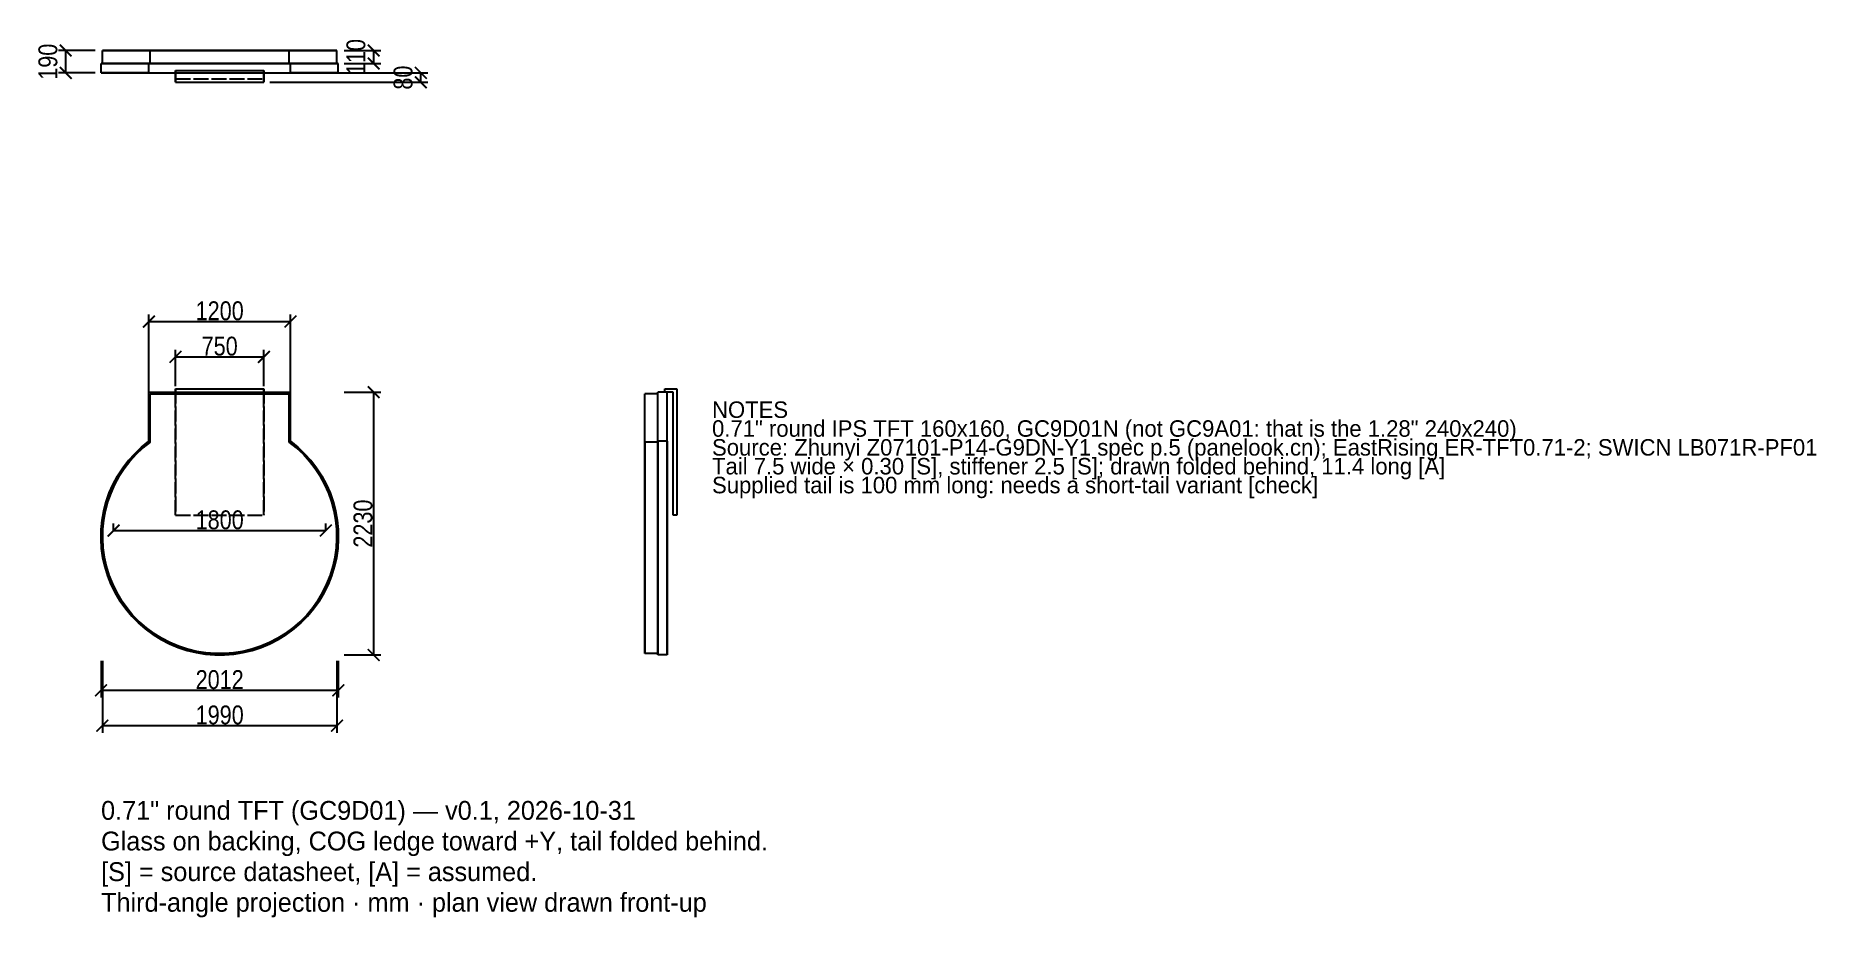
# Model space of a CAD drawing. Header units: millimetres. Extents: x -16 to 135, y -32 to 43.
import ezdxf

# ---------------------------------------------------------------- set-up
doc = ezdxf.new("R2010")
doc.units = ezdxf.units.MM
doc.linetypes.add('DASHED', pattern=[1.524, 1.27, -0.254])
for name, color, linetype in [('DIMS', 3, 'CONTINUOUS'), ('HIDDEN', 8, 'DASHED'), ('TEXT', 7, 'CONTINUOUS'), ('VISIBLE', 7, 'CONTINUOUS')]:
    doc.layers.add(name, color=color, linetype=linetype)
doc.styles.add('OpenSansCondensed-Light', font='OpenSansCondensed-Light.ttf')
doc.dimstyles.new('EZDXF', dxfattribs={"dimtxt": 0.25, "dimasz": 0.175, "dimexe": 0.375, "dimexo": 0.125, "dimgap": 0.1, "dimtad": 1, "dimlfac": 100, "dimzin": 12, "dimdsep": 46, "dimtxsty": 'OpenSansCondensed-Light', "dimblk": 'ARCHTICK', "dimcen": 2.5, "dimazin": 3, "dimtfac": 0.5, "dimtmove": 2, "dimatfit": 3})

# ---------------------------------------------------------------- blocks, each defined once
blk = doc.blocks.new('_ARCHTICK')
at = {"color": 0, "linetype": 'BYBLOCK', "const_width": 0.15}
blk.add_lwpolyline([(-0.5, -0.5), (0.5, 0.5)], dxfattribs=at)

msp = doc.modelspace()

# ---------------------------------------------------------------- linework, layer by layer
at = {"layer": 'HIDDEN'}
for points in [[(9.95, 41.24), (9.63413, 41.24), (9.31825, 41.24), (9.00238, 41.24), (8.68651, 41.24), (8.37063, 41.24), (8.05476, 41.24), (7.73889, 41.24), (7.42302, 41.24), (7.10714, 41.24), (6.79127, 41.24), (6.4754, 41.24), (6.15952, 41.24), (5.84365, 41.24), (5.52778, 41.24), (5.2119, 41.24), (4.89603, 41.24), (4.58016, 41.24), (4.26429, 41.24), (3.94841, 41.24), (3.63254, 41.24), (3.31667, 41.24), (3.00079, 41.24), (2.68492, 41.24), (2.36905, 41.24), (2.05317, 41.24), (1.7373, 41.24), (1.42143, 41.24), (1.10556, 41.24), (0.78968, 41.24), (0.47381, 41.24), (0.15794, 41.24), (-0.15794, 41.24), (-0.47381, 41.24), (-0.78968, 41.24), (-1.10556, 41.24), (-1.42143, 41.24), (-1.7373, 41.24), (-2.05317, 41.24), (-2.36905, 41.24), (-2.68492, 41.24), (-3.00079, 41.24), (-3.31667, 41.24), (-3.63254, 41.24), (-3.94841, 41.24), (-4.26429, 41.24), (-4.58016, 41.24), (-4.89603, 41.24), (-5.2119, 41.24), (-5.52778, 41.24), (-5.84365, 41.24), (-6.15952, 41.24), (-6.4754, 41.24), (-6.79127, 41.24), (-7.10714, 41.24), (-7.42302, 41.24), (-7.73889, 41.24), (-8.05476, 41.24), (-8.37063, 41.24), (-8.68651, 41.24), (-9.00238, 41.24), (-9.31825, 41.24), (-9.63413, 41.24), (-9.95, 41.24)], [(-5.9, 40.14), (-5.9, 41.24)], [(5.9, 40.14), (5.9, 41.24)], [(10.06, 40.14), (9.74063, 40.14), (9.42127, 40.14), (9.1019, 40.14), (8.78254, 40.14), (8.46317, 40.14), (8.14381, 40.14), (7.82444, 40.14), (7.50508, 40.14), (7.18571, 40.14), (6.86635, 40.14), (6.54698, 40.14), (6.22762, 40.14), (5.90825, 40.14), (5.58889, 40.14), (5.26952, 40.14), (4.95016, 40.14), (4.63079, 40.14), (4.31143, 40.14), (3.99206, 40.14), (3.6727, 40.14), (3.35333, 40.14), (3.03397, 40.14), (2.7146, 40.14), (2.39524, 40.14), (2.07587, 40.14), (1.75651, 40.14), (1.43714, 40.14), (1.11778, 40.14), (0.79841, 40.14), (0.47905, 40.14), (0.15968, 40.14), (-0.15968, 40.14), (-0.47905, 40.14), (-0.79841, 40.14), (-1.11778, 40.14), (-1.43714, 40.14), (-1.75651, 40.14), (-2.07587, 40.14), (-2.39524, 40.14), (-2.7146, 40.14), (-3.03397, 40.14), (-3.35333, 40.14), (-3.6727, 40.14), (-3.99206, 40.14), (-4.31143, 40.14), (-4.63079, 40.14), (-4.95016, 40.14), (-5.26952, 40.14), (-5.58889, 40.14), (-5.90825, 40.14), (-6.22762, 40.14), (-6.54698, 40.14), (-6.86635, 40.14), (-7.18571, 40.14), (-7.50508, 40.14), (-7.82444, 40.14), (-8.14381, 40.14), (-8.46317, 40.14), (-8.78254, 40.14), (-9.1019, 40.14), (-9.42127, 40.14), (-9.74063, 40.14), (-10.06, 40.14)], [(-10.06, 39.34), (-9.74063, 39.34), (-9.42127, 39.34), (-9.1019, 39.34), (-8.78254, 39.34), (-8.46317, 39.34), (-8.14381, 39.34), (-7.82444, 39.34), (-7.50508, 39.34), (-7.18571, 39.34), (-6.86635, 39.34), (-6.54698, 39.34), (-6.22762, 39.34), (-5.90825, 39.34), (-5.58889, 39.34), (-5.26952, 39.34), (-4.95016, 39.34), (-4.63079, 39.34), (-4.31143, 39.34), (-3.99206, 39.34), (-3.6727, 39.34), (-3.35333, 39.34), (-3.03397, 39.34), (-2.7146, 39.34), (-2.39524, 39.34), (-2.07587, 39.34), (-1.75651, 39.34), (-1.43714, 39.34), (-1.11778, 39.34), (-0.79841, 39.34), (-0.47905, 39.34), (-0.15968, 39.34), (0.15968, 39.34), (0.47905, 39.34), (0.79841, 39.34), (1.11778, 39.34), (1.43714, 39.34), (1.75651, 39.34), (2.07587, 39.34), (2.39524, 39.34), (2.7146, 39.34), (3.03397, 39.34), (3.35333, 39.34), (3.6727, 39.34), (3.99206, 39.34), (4.31143, 39.34), (4.63079, 39.34), (4.95016, 39.34), (5.26952, 39.34), (5.58889, 39.34), (5.90825, 39.34), (6.22762, 39.34), (6.54698, 39.34), (6.86635, 39.34), (7.18571, 39.34), (7.50508, 39.34), (7.82444, 39.34), (8.14381, 39.34), (8.46317, 39.34), (8.78254, 39.34), (9.1019, 39.34), (9.42127, 39.34), (9.74063, 39.34), (10.06, 39.34)], [(-5.9, 40.14), (-5.96429, 40.14), (-6.02857, 40.14), (-6.09286, 40.14), (-6.15714, 40.14), (-6.22143, 40.14), (-6.28571, 40.14), (-6.35, 40.14), (-6.41429, 40.14), (-6.47857, 40.14), (-6.54286, 40.14), (-6.60714, 40.14), (-6.67143, 40.14), (-6.73571, 40.14), (-6.8, 40.14), (-6.86429, 40.14), (-6.92857, 40.14), (-6.99286, 40.14), (-7.05714, 40.14), (-7.12143, 40.14), (-7.18571, 40.14), (-7.25, 40.14), (-7.31429, 40.14), (-7.37857, 40.14), (-7.44286, 40.14), (-7.50714, 40.14), (-7.57143, 40.14), (-7.63571, 40.14), (-7.7, 40.14), (-7.76429, 40.14), (-7.82857, 40.14), (-7.89286, 40.14), (-7.95714, 40.14), (-8.02143, 40.14), (-8.08571, 40.14), (-8.15, 40.14), (-8.21429, 40.14), (-8.27857, 40.14), (-8.34286, 40.14), (-8.40714, 40.14), (-8.47143, 40.14), (-8.53571, 40.14), (-8.6, 40.14), (-8.66429, 40.14), (-8.72857, 40.14), (-8.79286, 40.14), (-8.85714, 40.14), (-8.92143, 40.14), (-8.98571, 40.14), (-9.05, 40.14), (-9.11429, 40.14), (-9.17857, 40.14), (-9.24286, 40.14), (-9.30714, 40.14), (-9.37143, 40.14), (-9.43571, 40.14), (-9.5, 40.14), (-9.56429, 40.14), (-9.62857, 40.14), (-9.69286, 40.14), (-9.75714, 40.14), (-9.82143, 40.14), (-9.88571, 40.14), (-9.95, 40.14)], [(-9.95, 40.14), (-9.63413, 40.14), (-9.31825, 40.14), (-9.00238, 40.14), (-8.68651, 40.14), (-8.37063, 40.14), (-8.05476, 40.14), (-7.73889, 40.14), (-7.42302, 40.14), (-7.10714, 40.14), (-6.79127, 40.14), (-6.4754, 40.14), (-6.15952, 40.14), (-5.84365, 40.14), (-5.52778, 40.14), (-5.2119, 40.14), (-4.89603, 40.14), (-4.58016, 40.14), (-4.26429, 40.14), (-3.94841, 40.14), (-3.63254, 40.14), (-3.31667, 40.14), (-3.00079, 40.14), (-2.68492, 40.14), (-2.36905, 40.14), (-2.05317, 40.14), (-1.7373, 40.14), (-1.42143, 40.14), (-1.10556, 40.14), (-0.78968, 40.14), (-0.47381, 40.14), (-0.15794, 40.14), (0.15794, 40.14), (0.47381, 40.14), (0.78968, 40.14), (1.10556, 40.14), (1.42143, 40.14), (1.7373, 40.14), (2.05317, 40.14), (2.36905, 40.14), (2.68492, 40.14), (3.00079, 40.14), (3.31667, 40.14), (3.63254, 40.14), (3.94841, 40.14), (4.26429, 40.14), (4.58016, 40.14), (4.89603, 40.14), (5.2119, 40.14), (5.52778, 40.14), (5.84365, 40.14), (6.15952, 40.14), (6.4754, 40.14), (6.79127, 40.14), (7.10714, 40.14), (7.42302, 40.14), (7.73889, 40.14), (8.05476, 40.14), (8.37063, 40.14), (8.68651, 40.14), (9.00238, 40.14), (9.31825, 40.14), (9.63413, 40.14), (9.95, 40.14)], [(-6, 39.34), (-6, 40.14)], [(-5.9, 40.14), (5.9, 40.14)], [(-3.75, 38.84), (-3.75, 39.54)], [(-3.75, 39.54), (3.75, 39.54)], [(-3.75, 39.34), (3.75, 39.34)], [(3.75, 38.84), (3.75, 39.54)], [(9.95, 40.14), (9.88571, 40.14), (9.82143, 40.14), (9.75714, 40.14), (9.69286, 40.14), (9.62857, 40.14), (9.56429, 40.14), (9.5, 40.14), (9.43571, 40.14), (9.37143, 40.14), (9.30714, 40.14), (9.24286, 40.14), (9.17857, 40.14), (9.11429, 40.14), (9.05, 40.14), (8.98571, 40.14), (8.92143, 40.14), (8.85714, 40.14), (8.79286, 40.14), (8.72857, 40.14), (8.66429, 40.14), (8.6, 40.14), (8.53571, 40.14), (8.47143, 40.14), (8.40714, 40.14), (8.34286, 40.14), (8.27857, 40.14), (8.21429, 40.14), (8.15, 40.14), (8.08571, 40.14), (8.02143, 40.14), (7.95714, 40.14), (7.89286, 40.14), (7.82857, 40.14), (7.76429, 40.14), (7.7, 40.14), (7.63571, 40.14), (7.57143, 40.14), (7.50714, 40.14), (7.44286, 40.14), (7.37857, 40.14), (7.31429, 40.14), (7.25, 40.14), (7.18571, 40.14), (7.12143, 40.14), (7.05714, 40.14), (6.99286, 40.14), (6.92857, 40.14), (6.86429, 40.14), (6.8, 40.14), (6.73571, 40.14), (6.67143, 40.14), (6.60714, 40.14), (6.54286, 40.14), (6.47857, 40.14), (6.41429, 40.14), (6.35, 40.14), (6.28571, 40.14), (6.22143, 40.14), (6.15714, 40.14), (6.09286, 40.14), (6.02857, 40.14), (5.96429, 40.14), (5.9, 40.14)], [(6, 39.34), (6, 40.14)], [(-3.75, 38.54), (-3.75, 38.84)], [(-3.75, 38.84), (3.75, 38.84)], [(-3.75, 38.84), (3.75, 38.84)], [(-3.75, 38.54), (3.75, 38.54)], [(3.75, 38.54), (3.75, 38.84)], [(-6, 8.07487), (-6, 12.24)], [(-6, 12.24), (6, 12.24)], [(-5.9, 8.01202), (-5.9, 12.1)], [(-5.9, 12.1), (5.9, 12.1)], [(-3.75, 12.54), (-3.75, 1.8)], [(-3.75, 12.54), (3.75, 12.54)], [(-3.75, 1.8), (-3.75, 12.24)], [(-3.75, 12.24), (3.75, 12.24)], [(-3.75, 12.24), (3.75, 12.24)], [(3.75, 12.54), (3.75, 1.8)], [(3.75, 1.8), (3.75, 12.24)], [(5.9, 8.01202), (5.9, 12.1)], [(6, 8.07487), (6, 12.24)], [(36.05765, 8.01202), (36.05765, 12.1)], [(37.15765, 12.1), (36.05765, 12.1)], [(37.15765, 8.07487), (37.15765, 12.24)], [(37.95765, 12.24), (37.15765, 12.24)], [(37.15765, 8.01202), (37.15765, 12.1)], [(37.15765, 8.01202), (37.15765, 12.1)], [(37.75765, 12.54), (38.75765, 12.54)], [(37.75765, 12.24), (37.75765, 12.54)], [(38.45765, 12.24), (37.75765, 12.24)], [(37.95765, 12.24), (37.75765, 12.24)], [(37.95765, 8.07487), (37.95765, 12.24)], [(38.45765, 1.8), (38.45765, 12.24)], [(38.75765, 12.54), (38.75765, 1.8)], [(-6, 8.07487), (-6.62192, 7.57323), (-7.20206, 7.02381), (-7.73678, 6.43008), (-8.22268, 5.79578), (-8.65671, 5.12493), (-9.03614, 4.42174), (-9.35856, 3.69066), (-9.62194, 2.9363), (-9.82462, 2.16342), (-9.96533, 1.37689), (-10.04317, 0.58167), (-10.05765, -0.21722), (-10.00869, -1.01474), (-9.89659, -1.80585), (-9.72206, -2.58558), (-9.48619, -3.34899), (-9.19049, -4.09128), (-8.8368, -4.80776), (-8.42737, -5.4939), (-7.96478, -6.14539), (-7.45194, -6.75812), (-6.8921, -7.32821), (-6.28877, -7.85207), (-5.64577, -8.3264), (-4.96716, -8.7482), (-4.25721, -9.11481), (-3.52041, -9.42392), (-2.76139, -9.67359), (-1.98496, -9.86223), (-1.19601, -9.98865), (-0.39951, -10.05206), (0.39951, -10.05206), (1.19601, -9.98865), (1.98496, -9.86223), (2.76139, -9.67359), (3.52041, -9.42392), (4.25721, -9.11481), (4.96716, -8.7482), (5.64577, -8.3264), (6.28877, -7.85207), (6.8921, -7.32821), (7.45194, -6.75812), (7.96478, -6.14539), (8.42737, -5.4939), (8.8368, -4.80776), (9.19049, -4.09128), (9.48619, -3.34899), (9.72206, -2.58558), (9.89659, -1.80585), (10.00869, -1.01474), (10.05765, -0.21722), (10.04317, 0.58167), (9.96533, 1.37689), (9.82462, 2.16342), (9.62194, 2.9363), (9.35856, 3.69066), (9.03614, 4.42174), (8.65671, 5.12493), (8.22268, 5.79578), (7.73678, 6.43008), (7.20206, 7.02381), (6.62192, 7.57323), (6, 8.07487)], [(-5.9, 8.01202), (-6.51827, 7.51762), (-7.09528, 6.97563), (-7.62738, 6.38949), (-8.1112, 5.7629), (-8.54367, 5.09983), (-8.92206, 4.40448), (-9.24397, 3.68124), (-9.50737, 2.93471), (-9.71058, 2.16959), (-9.85233, 1.39075), (-9.93171, 0.6031), (-9.94822, -0.18837), (-9.90176, -0.97864), (-9.79261, -1.76272), (-9.62149, -2.53564), (-9.38945, -3.29252), (-9.09798, -4.02854), (-8.74892, -4.73907), (-8.34448, -5.4196), (-7.88722, -6.06583), (-7.38003, -6.67365), (-6.82613, -7.23923), (-6.22901, -7.75899), (-5.59247, -8.22963), (-4.92052, -8.64818), (-4.21743, -9.01198), (-3.48764, -9.31874), (-2.73577, -9.56651), (-1.96659, -9.75372), (-1.18495, -9.87919), (-0.39582, -9.94212), (0.39582, -9.94212), (1.18495, -9.87919), (1.96659, -9.75372), (2.73577, -9.56651), (3.48764, -9.31874), (4.21743, -9.01198), (4.92052, -8.64818), (5.59247, -8.22963), (6.22901, -7.75899), (6.82613, -7.23923), (7.38003, -6.67365), (7.88722, -6.06583), (8.34448, -5.4196), (8.74892, -4.73907), (9.09798, -4.02854), (9.38945, -3.29252), (9.62149, -2.53564), (9.79261, -1.76272), (9.90176, -0.97864), (9.94822, -0.18837), (9.93171, 0.6031), (9.85233, 1.39075), (9.71058, 2.16959), (9.50737, 2.93471), (9.24397, 3.68124), (8.92206, 4.40448), (8.54367, 5.09983), (8.1112, 5.7629), (7.62738, 6.38949), (7.09528, 6.97563), (6.51827, 7.51762), (5.9, 8.01202)], [(36.05765, -9.95), (36.05765, -9.66489), (36.05765, -9.37978), (36.05765, -9.09467), (36.05765, -8.80955), (36.05765, -8.52444), (36.05765, -8.23933), (36.05765, -7.95422), (36.05765, -7.66911), (36.05765, -7.384), (36.05765, -7.09889), (36.05765, -6.81377), (36.05765, -6.52866), (36.05765, -6.24355), (36.05765, -5.95844), (36.05765, -5.67333), (36.05765, -5.38822), (36.05765, -5.10311), (36.05765, -4.81799), (36.05765, -4.53288), (36.05765, -4.24777), (36.05765, -3.96266), (36.05765, -3.67755), (36.05765, -3.39244), (36.05765, -3.10732), (36.05765, -2.82221), (36.05765, -2.5371), (36.05765, -2.25199), (36.05765, -1.96688), (36.05765, -1.68177), (36.05765, -1.39666), (36.05765, -1.11154), (36.05765, -0.82643), (36.05765, -0.54132), (36.05765, -0.25621), (36.05765, 0.0289), (36.05765, 0.31401), (36.05765, 0.59912), (36.05765, 0.88424), (36.05765, 1.16935), (36.05765, 1.45446), (36.05765, 1.73957), (36.05765, 2.02468), (36.05765, 2.30979), (36.05765, 2.5949), (36.05765, 2.88002), (36.05765, 3.16513), (36.05765, 3.45024), (36.05765, 3.73535), (36.05765, 4.02046), (36.05765, 4.30557), (36.05765, 4.59068), (36.05765, 4.8758), (36.05765, 5.16091), (36.05765, 5.44602), (36.05765, 5.73113), (36.05765, 6.01624), (36.05765, 6.30135), (36.05765, 6.58646), (36.05765, 6.87158), (36.05765, 7.15669), (36.05765, 7.4418), (36.05765, 7.72691), (36.05765, 8.01202)], [(37.15765, 8.01202), (36.05765, 8.01202)], [(37.15765, -10.06), (37.15765, -9.77214), (37.15765, -9.48429), (37.15765, -9.19643), (37.15765, -8.90858), (37.15765, -8.62072), (37.15765, -8.33287), (37.15765, -8.04501), (37.15765, -7.75716), (37.15765, -7.4693), (37.15765, -7.18145), (37.15765, -6.89359), (37.15765, -6.60574), (37.15765, -6.31788), (37.15765, -6.03003), (37.15765, -5.74217), (37.15765, -5.45432), (37.15765, -5.16646), (37.15765, -4.87861), (37.15765, -4.59075), (37.15765, -4.3029), (37.15765, -4.01504), (37.15765, -3.72719), (37.15765, -3.43933), (37.15765, -3.15148), (37.15765, -2.86362), (37.15765, -2.57577), (37.15765, -2.28791), (37.15765, -2.00006), (37.15765, -1.7122), (37.15765, -1.42435), (37.15765, -1.13649), (37.15765, -0.84864), (37.15765, -0.56078), (37.15765, -0.27292), (37.15765, 0.01493), (37.15765, 0.30279), (37.15765, 0.59064), (37.15765, 0.8785), (37.15765, 1.16635), (37.15765, 1.45421), (37.15765, 1.74206), (37.15765, 2.02992), (37.15765, 2.31777), (37.15765, 2.60563), (37.15765, 2.89348), (37.15765, 3.18134), (37.15765, 3.46919), (37.15765, 3.75705), (37.15765, 4.0449), (37.15765, 4.33276), (37.15765, 4.62061), (37.15765, 4.90847), (37.15765, 5.19632), (37.15765, 5.48418), (37.15765, 5.77203), (37.15765, 6.05989), (37.15765, 6.34774), (37.15765, 6.6356), (37.15765, 6.92345), (37.15765, 7.21131), (37.15765, 7.49916), (37.15765, 7.78702), (37.15765, 8.07487)], [(37.95765, 8.07487), (37.15765, 8.07487)], [(37.15765, 8.01202), (37.15765, 7.72691), (37.15765, 7.4418), (37.15765, 7.15669), (37.15765, 6.87158), (37.15765, 6.58646), (37.15765, 6.30135), (37.15765, 6.01624), (37.15765, 5.73113), (37.15765, 5.44602), (37.15765, 5.16091), (37.15765, 4.8758), (37.15765, 4.59068), (37.15765, 4.30557), (37.15765, 4.02046), (37.15765, 3.73535), (37.15765, 3.45024), (37.15765, 3.16513), (37.15765, 2.88002), (37.15765, 2.5949), (37.15765, 2.30979), (37.15765, 2.02468), (37.15765, 1.73957), (37.15765, 1.45446), (37.15765, 1.16935), (37.15765, 0.88424), (37.15765, 0.59912), (37.15765, 0.31401), (37.15765, 0.0289), (37.15765, -0.25621), (37.15765, -0.54132), (37.15765, -0.82643), (37.15765, -1.11154), (37.15765, -1.39666), (37.15765, -1.68177), (37.15765, -1.96688), (37.15765, -2.25199), (37.15765, -2.5371), (37.15765, -2.82221), (37.15765, -3.10732), (37.15765, -3.39244), (37.15765, -3.67755), (37.15765, -3.96266), (37.15765, -4.24777), (37.15765, -4.53288), (37.15765, -4.81799), (37.15765, -5.10311), (37.15765, -5.38822), (37.15765, -5.67333), (37.15765, -5.95844), (37.15765, -6.24355), (37.15765, -6.52866), (37.15765, -6.81377), (37.15765, -7.09889), (37.15765, -7.384), (37.15765, -7.66911), (37.15765, -7.95422), (37.15765, -8.23933), (37.15765, -8.52444), (37.15765, -8.80955), (37.15765, -9.09467), (37.15765, -9.37978), (37.15765, -9.66489), (37.15765, -9.95)], [(37.15765, -9.95), (37.15765, -9.66489), (37.15765, -9.37978), (37.15765, -9.09467), (37.15765, -8.80955), (37.15765, -8.52444), (37.15765, -8.23933), (37.15765, -7.95422), (37.15765, -7.66911), (37.15765, -7.384), (37.15765, -7.09889), (37.15765, -6.81377), (37.15765, -6.52866), (37.15765, -6.24355), (37.15765, -5.95844), (37.15765, -5.67333), (37.15765, -5.38822), (37.15765, -5.10311), (37.15765, -4.81799), (37.15765, -4.53288), (37.15765, -4.24777), (37.15765, -3.96266), (37.15765, -3.67755), (37.15765, -3.39244), (37.15765, -3.10732), (37.15765, -2.82221), (37.15765, -2.5371), (37.15765, -2.25199), (37.15765, -1.96688), (37.15765, -1.68177), (37.15765, -1.39666), (37.15765, -1.11154), (37.15765, -0.82643), (37.15765, -0.54132), (37.15765, -0.25621), (37.15765, 0.0289), (37.15765, 0.31401), (37.15765, 0.59912), (37.15765, 0.88424), (37.15765, 1.16935), (37.15765, 1.45446), (37.15765, 1.73957), (37.15765, 2.02468), (37.15765, 2.30979), (37.15765, 2.5949), (37.15765, 2.88002), (37.15765, 3.16513), (37.15765, 3.45024), (37.15765, 3.73535), (37.15765, 4.02046), (37.15765, 4.30557), (37.15765, 4.59068), (37.15765, 4.8758), (37.15765, 5.16091), (37.15765, 5.44602), (37.15765, 5.73113), (37.15765, 6.01624), (37.15765, 6.30135), (37.15765, 6.58646), (37.15765, 6.87158), (37.15765, 7.15669), (37.15765, 7.4418), (37.15765, 7.72691), (37.15765, 8.01202)], [(37.95765, 8.07487), (37.95765, 7.78702), (37.95765, 7.49916), (37.95765, 7.21131), (37.95765, 6.92345), (37.95765, 6.6356), (37.95765, 6.34774), (37.95765, 6.05989), (37.95765, 5.77203), (37.95765, 5.48418), (37.95765, 5.19632), (37.95765, 4.90847), (37.95765, 4.62061), (37.95765, 4.33276), (37.95765, 4.0449), (37.95765, 3.75705), (37.95765, 3.46919), (37.95765, 3.18134), (37.95765, 2.89348), (37.95765, 2.60563), (37.95765, 2.31777), (37.95765, 2.02992), (37.95765, 1.74206), (37.95765, 1.45421), (37.95765, 1.16635), (37.95765, 0.8785), (37.95765, 0.59064), (37.95765, 0.30279), (37.95765, 0.01493), (37.95765, -0.27292), (37.95765, -0.56078), (37.95765, -0.84864), (37.95765, -1.13649), (37.95765, -1.42435), (37.95765, -1.7122), (37.95765, -2.00006), (37.95765, -2.28791), (37.95765, -2.57577), (37.95765, -2.86362), (37.95765, -3.15148), (37.95765, -3.43933), (37.95765, -3.72719), (37.95765, -4.01504), (37.95765, -4.3029), (37.95765, -4.59075), (37.95765, -4.87861), (37.95765, -5.16646), (37.95765, -5.45432), (37.95765, -5.74217), (37.95765, -6.03003), (37.95765, -6.31788), (37.95765, -6.60574), (37.95765, -6.89359), (37.95765, -7.18145), (37.95765, -7.4693), (37.95765, -7.75716), (37.95765, -8.04501), (37.95765, -8.33287), (37.95765, -8.62072), (37.95765, -8.90858), (37.95765, -9.19643), (37.95765, -9.48429), (37.95765, -9.77214), (37.95765, -10.06)], [(-3.75, 1.8), (3.75, 1.8)], [(-3.75, 1.8), (3.75, 1.8)], [(38.75765, 1.8), (38.45765, 1.8)]]:
    msp.add_lwpolyline(points, dxfattribs=at)
at = {"layer": 'VISIBLE'}
for points in [[(-9.95, 41.24), (-9.88571, 41.24), (-9.82143, 41.24), (-9.75714, 41.24), (-9.69286, 41.24), (-9.62857, 41.24), (-9.56429, 41.24), (-9.5, 41.24), (-9.43571, 41.24), (-9.37143, 41.24), (-9.30714, 41.24), (-9.24286, 41.24), (-9.17857, 41.24), (-9.11429, 41.24), (-9.05, 41.24), (-8.98571, 41.24), (-8.92143, 41.24), (-8.85714, 41.24), (-8.79286, 41.24), (-8.72857, 41.24), (-8.66429, 41.24), (-8.6, 41.24), (-8.53571, 41.24), (-8.47143, 41.24), (-8.40714, 41.24), (-8.34286, 41.24), (-8.27857, 41.24), (-8.21429, 41.24), (-8.15, 41.24), (-8.08571, 41.24), (-8.02143, 41.24), (-7.95714, 41.24), (-7.89286, 41.24), (-7.82857, 41.24), (-7.76429, 41.24), (-7.7, 41.24), (-7.63571, 41.24), (-7.57143, 41.24), (-7.50714, 41.24), (-7.44286, 41.24), (-7.37857, 41.24), (-7.31429, 41.24), (-7.25, 41.24), (-7.18571, 41.24), (-7.12143, 41.24), (-7.05714, 41.24), (-6.99286, 41.24), (-6.92857, 41.24), (-6.86429, 41.24), (-6.8, 41.24), (-6.73571, 41.24), (-6.67143, 41.24), (-6.60714, 41.24), (-6.54286, 41.24), (-6.47857, 41.24), (-6.41429, 41.24), (-6.35, 41.24), (-6.28571, 41.24), (-6.22143, 41.24), (-6.15714, 41.24), (-6.09286, 41.24), (-6.02857, 41.24), (-5.96429, 41.24), (-5.9, 41.24)], [(-9.95, 40.14), (-9.95, 41.24)], [(-5.9, 40.14), (-5.9, 41.24)], [(-5.9, 41.24), (5.9, 41.24)], [(5.9, 41.24), (5.96429, 41.24), (6.02857, 41.24), (6.09286, 41.24), (6.15714, 41.24), (6.22143, 41.24), (6.28571, 41.24), (6.35, 41.24), (6.41429, 41.24), (6.47857, 41.24), (6.54286, 41.24), (6.60714, 41.24), (6.67143, 41.24), (6.73571, 41.24), (6.8, 41.24), (6.86429, 41.24), (6.92857, 41.24), (6.99286, 41.24), (7.05714, 41.24), (7.12143, 41.24), (7.18571, 41.24), (7.25, 41.24), (7.31429, 41.24), (7.37857, 41.24), (7.44286, 41.24), (7.50714, 41.24), (7.57143, 41.24), (7.63571, 41.24), (7.7, 41.24), (7.76429, 41.24), (7.82857, 41.24), (7.89286, 41.24), (7.95714, 41.24), (8.02143, 41.24), (8.08571, 41.24), (8.15, 41.24), (8.21429, 41.24), (8.27857, 41.24), (8.34286, 41.24), (8.40714, 41.24), (8.47143, 41.24), (8.53571, 41.24), (8.6, 41.24), (8.66429, 41.24), (8.72857, 41.24), (8.79286, 41.24), (8.85714, 41.24), (8.92143, 41.24), (8.98571, 41.24), (9.05, 41.24), (9.11429, 41.24), (9.17857, 41.24), (9.24286, 41.24), (9.30714, 41.24), (9.37143, 41.24), (9.43571, 41.24), (9.5, 41.24), (9.56429, 41.24), (9.62857, 41.24), (9.69286, 41.24), (9.75714, 41.24), (9.82143, 41.24), (9.88571, 41.24), (9.95, 41.24)], [(5.9, 40.14), (5.9, 41.24)], [(9.95, 40.14), (9.95, 41.24)], [(-10.06, 40.14), (-9.99556, 40.14), (-9.93111, 40.14), (-9.86667, 40.14), (-9.80222, 40.14), (-9.73778, 40.14), (-9.67333, 40.14), (-9.60889, 40.14), (-9.54444, 40.14), (-9.48, 40.14), (-9.41556, 40.14), (-9.35111, 40.14), (-9.28667, 40.14), (-9.22222, 40.14), (-9.15778, 40.14), (-9.09333, 40.14), (-9.02889, 40.14), (-8.96444, 40.14), (-8.9, 40.14), (-8.83556, 40.14), (-8.77111, 40.14), (-8.70667, 40.14), (-8.64222, 40.14), (-8.57778, 40.14), (-8.51333, 40.14), (-8.44889, 40.14), (-8.38444, 40.14), (-8.32, 40.14), (-8.25556, 40.14), (-8.19111, 40.14), (-8.12667, 40.14), (-8.06222, 40.14), (-7.99778, 40.14), (-7.93333, 40.14), (-7.86889, 40.14), (-7.80444, 40.14), (-7.74, 40.14), (-7.67556, 40.14), (-7.61111, 40.14), (-7.54667, 40.14), (-7.48222, 40.14), (-7.41778, 40.14), (-7.35333, 40.14), (-7.28889, 40.14), (-7.22444, 40.14), (-7.16, 40.14), (-7.09556, 40.14), (-7.03111, 40.14), (-6.96667, 40.14), (-6.90222, 40.14), (-6.83778, 40.14), (-6.77333, 40.14), (-6.70889, 40.14), (-6.64444, 40.14), (-6.58, 40.14), (-6.51556, 40.14), (-6.45111, 40.14), (-6.38667, 40.14), (-6.32222, 40.14), (-6.25778, 40.14), (-6.19333, 40.14), (-6.12889, 40.14), (-6.06444, 40.14), (-6, 40.14)], [(-10.06, 39.34), (-10.06, 40.14)], [(-6, 39.34), (-6.06444, 39.34), (-6.12889, 39.34), (-6.19333, 39.34), (-6.25778, 39.34), (-6.32222, 39.34), (-6.38667, 39.34), (-6.45111, 39.34), (-6.51556, 39.34), (-6.58, 39.34), (-6.64444, 39.34), (-6.70889, 39.34), (-6.77333, 39.34), (-6.83778, 39.34), (-6.90222, 39.34), (-6.96667, 39.34), (-7.03111, 39.34), (-7.09556, 39.34), (-7.16, 39.34), (-7.22444, 39.34), (-7.28889, 39.34), (-7.35333, 39.34), (-7.41778, 39.34), (-7.48222, 39.34), (-7.54667, 39.34), (-7.61111, 39.34), (-7.67556, 39.34), (-7.74, 39.34), (-7.80444, 39.34), (-7.86889, 39.34), (-7.93333, 39.34), (-7.99778, 39.34), (-8.06222, 39.34), (-8.12667, 39.34), (-8.19111, 39.34), (-8.25556, 39.34), (-8.32, 39.34), (-8.38444, 39.34), (-8.44889, 39.34), (-8.51333, 39.34), (-8.57778, 39.34), (-8.64222, 39.34), (-8.70667, 39.34), (-8.77111, 39.34), (-8.83556, 39.34), (-8.9, 39.34), (-8.96444, 39.34), (-9.02889, 39.34), (-9.09333, 39.34), (-9.15778, 39.34), (-9.22222, 39.34), (-9.28667, 39.34), (-9.35111, 39.34), (-9.41556, 39.34), (-9.48, 39.34), (-9.54444, 39.34), (-9.60889, 39.34), (-9.67333, 39.34), (-9.73778, 39.34), (-9.80222, 39.34), (-9.86667, 39.34), (-9.93111, 39.34), (-9.99556, 39.34), (-10.06, 39.34)], [(-6, 39.34), (-6, 40.14)], [(-6, 40.14), (6, 40.14)], [(-6, 39.34), (-3.75, 39.34)], [(-3.75, 39.54), (-3.75, 38.54)], [(-3.75, 39.54), (3.75, 39.54)], [(3.75, 39.54), (3.75, 38.54)], [(3.75, 39.34), (6, 39.34)], [(6, 40.14), (6.06444, 40.14), (6.12889, 40.14), (6.19333, 40.14), (6.25778, 40.14), (6.32222, 40.14), (6.38667, 40.14), (6.45111, 40.14), (6.51556, 40.14), (6.58, 40.14), (6.64444, 40.14), (6.70889, 40.14), (6.77333, 40.14), (6.83778, 40.14), (6.90222, 40.14), (6.96667, 40.14), (7.03111, 40.14), (7.09556, 40.14), (7.16, 40.14), (7.22444, 40.14), (7.28889, 40.14), (7.35333, 40.14), (7.41778, 40.14), (7.48222, 40.14), (7.54667, 40.14), (7.61111, 40.14), (7.67556, 40.14), (7.74, 40.14), (7.80444, 40.14), (7.86889, 40.14), (7.93333, 40.14), (7.99778, 40.14), (8.06222, 40.14), (8.12667, 40.14), (8.19111, 40.14), (8.25556, 40.14), (8.32, 40.14), (8.38444, 40.14), (8.44889, 40.14), (8.51333, 40.14), (8.57778, 40.14), (8.64222, 40.14), (8.70667, 40.14), (8.77111, 40.14), (8.83556, 40.14), (8.9, 40.14), (8.96444, 40.14), (9.02889, 40.14), (9.09333, 40.14), (9.15778, 40.14), (9.22222, 40.14), (9.28667, 40.14), (9.35111, 40.14), (9.41556, 40.14), (9.48, 40.14), (9.54444, 40.14), (9.60889, 40.14), (9.67333, 40.14), (9.73778, 40.14), (9.80222, 40.14), (9.86667, 40.14), (9.93111, 40.14), (9.99556, 40.14), (10.06, 40.14)], [(6, 39.34), (6, 40.14)], [(10.06, 39.34), (9.99556, 39.34), (9.93111, 39.34), (9.86667, 39.34), (9.80222, 39.34), (9.73778, 39.34), (9.67333, 39.34), (9.60889, 39.34), (9.54444, 39.34), (9.48, 39.34), (9.41556, 39.34), (9.35111, 39.34), (9.28667, 39.34), (9.22222, 39.34), (9.15778, 39.34), (9.09333, 39.34), (9.02889, 39.34), (8.96444, 39.34), (8.9, 39.34), (8.83556, 39.34), (8.77111, 39.34), (8.70667, 39.34), (8.64222, 39.34), (8.57778, 39.34), (8.51333, 39.34), (8.44889, 39.34), (8.38444, 39.34), (8.32, 39.34), (8.25556, 39.34), (8.19111, 39.34), (8.12667, 39.34), (8.06222, 39.34), (7.99778, 39.34), (7.93333, 39.34), (7.86889, 39.34), (7.80444, 39.34), (7.74, 39.34), (7.67556, 39.34), (7.61111, 39.34), (7.54667, 39.34), (7.48222, 39.34), (7.41778, 39.34), (7.35333, 39.34), (7.28889, 39.34), (7.22444, 39.34), (7.16, 39.34), (7.09556, 39.34), (7.03111, 39.34), (6.96667, 39.34), (6.90222, 39.34), (6.83778, 39.34), (6.77333, 39.34), (6.70889, 39.34), (6.64444, 39.34), (6.58, 39.34), (6.51556, 39.34), (6.45111, 39.34), (6.38667, 39.34), (6.32222, 39.34), (6.25778, 39.34), (6.19333, 39.34), (6.12889, 39.34), (6.06444, 39.34), (6, 39.34)], [(10.06, 39.34), (10.06, 40.14)], [(-3.75, 38.54), (3.75, 38.54)], [(-6, 8.07487), (-6, 12.24)], [(-6, 12.24), (6, 12.24)], [(-5.9, 8.01202), (-5.9, 12.1)], [(-5.9, 12.1), (5.9, 12.1)], [(-3.75, 12.24), (-3.75, 12.54)], [(-3.75, 12.54), (3.75, 12.54)], [(3.75, 12.24), (3.75, 12.54)], [(5.9, 8.01202), (5.9, 12.1)], [(6, 8.07487), (6, 12.24)], [(37.15765, 12.1), (36.05765, 12.1)], [(36.05765, 8.01202), (36.05765, 12.1)], [(37.95765, 12.24), (37.15765, 12.24)], [(37.15765, 8.07487), (37.15765, 12.24)], [(37.75765, 12.54), (38.75765, 12.54)], [(37.75765, 12.24), (37.75765, 12.54)], [(37.95765, 8.07487), (37.95765, 12.24)], [(38.45765, 12.24), (37.95765, 12.24)], [(38.45765, 1.8), (38.45765, 12.24)], [(38.75765, 12.54), (38.75765, 1.8)], [(6, 8.07487), (6.62192, 7.57323), (7.20206, 7.02381), (7.73678, 6.43008), (8.22268, 5.79578), (8.65671, 5.12493), (9.03614, 4.42174), (9.35856, 3.69066), (9.62194, 2.9363), (9.82462, 2.16342), (9.96533, 1.37689), (10.04317, 0.58167), (10.05765, -0.21722), (10.00869, -1.01474), (9.89659, -1.80585), (9.72206, -2.58558), (9.48619, -3.34899), (9.19049, -4.09128), (8.8368, -4.80776), (8.42737, -5.4939), (7.96478, -6.14539), (7.45194, -6.75812), (6.8921, -7.32821), (6.28877, -7.85207), (5.64577, -8.3264), (4.96716, -8.7482), (4.25721, -9.11481), (3.52041, -9.42392), (2.76139, -9.67359), (1.98496, -9.86223), (1.19601, -9.98865), (0.39951, -10.05206), (-0.39951, -10.05206), (-1.19601, -9.98865), (-1.98496, -9.86223), (-2.76139, -9.67359), (-3.52041, -9.42392), (-4.25721, -9.11481), (-4.96716, -8.7482), (-5.64577, -8.3264), (-6.28877, -7.85207), (-6.8921, -7.32821), (-7.45194, -6.75812), (-7.96478, -6.14539), (-8.42737, -5.4939), (-8.8368, -4.80776), (-9.19049, -4.09128), (-9.48619, -3.34899), (-9.72206, -2.58558), (-9.89659, -1.80585), (-10.00869, -1.01474), (-10.05765, -0.21722), (-10.04317, 0.58167), (-9.96533, 1.37689), (-9.82462, 2.16342), (-9.62194, 2.9363), (-9.35856, 3.69066), (-9.03614, 4.42174), (-8.65671, 5.12493), (-8.22268, 5.79578), (-7.73678, 6.43008), (-7.20206, 7.02381), (-6.62192, 7.57323), (-6, 8.07487)], [(5.9, 8.01202), (6.51827, 7.51762), (7.09528, 6.97563), (7.62738, 6.38949), (8.1112, 5.7629), (8.54367, 5.09983), (8.92206, 4.40448), (9.24397, 3.68124), (9.50737, 2.93471), (9.71058, 2.16959), (9.85233, 1.39075), (9.93171, 0.6031), (9.94822, -0.18837), (9.90176, -0.97864), (9.79261, -1.76272), (9.62149, -2.53564), (9.38945, -3.29252), (9.09798, -4.02854), (8.74892, -4.73907), (8.34448, -5.4196), (7.88722, -6.06583), (7.38003, -6.67365), (6.82613, -7.23923), (6.22901, -7.75899), (5.59247, -8.22963), (4.92052, -8.64818), (4.21743, -9.01198), (3.48764, -9.31874), (2.73577, -9.56651), (1.96659, -9.75372), (1.18495, -9.87919), (0.39582, -9.94212), (-0.39582, -9.94212), (-1.18495, -9.87919), (-1.96659, -9.75372), (-2.73577, -9.56651), (-3.48764, -9.31874), (-4.21743, -9.01198), (-4.92052, -8.64818), (-5.59247, -8.22963), (-6.22901, -7.75899), (-6.82613, -7.23923), (-7.38003, -6.67365), (-7.88722, -6.06583), (-8.34448, -5.4196), (-8.74892, -4.73907), (-9.09798, -4.02854), (-9.38945, -3.29252), (-9.62149, -2.53564), (-9.79261, -1.76272), (-9.90176, -0.97864), (-9.94822, -0.18837), (-9.93171, 0.6031), (-9.85233, 1.39075), (-9.71058, 2.16959), (-9.50737, 2.93471), (-9.24397, 3.68124), (-8.92206, 4.40448), (-8.54367, 5.09983), (-8.1112, 5.7629), (-7.62738, 6.38949), (-7.09528, 6.97563), (-6.51827, 7.51762), (-5.9, 8.01202)], [(37.15765, 8.01202), (36.05765, 8.01202)], [(36.05765, 8.01202), (36.05765, 7.72691), (36.05765, 7.4418), (36.05765, 7.15669), (36.05765, 6.87158), (36.05765, 6.58646), (36.05765, 6.30135), (36.05765, 6.01624), (36.05765, 5.73113), (36.05765, 5.44602), (36.05765, 5.16091), (36.05765, 4.8758), (36.05765, 4.59068), (36.05765, 4.30557), (36.05765, 4.02046), (36.05765, 3.73535), (36.05765, 3.45024), (36.05765, 3.16513), (36.05765, 2.88002), (36.05765, 2.5949), (36.05765, 2.30979), (36.05765, 2.02468), (36.05765, 1.73957), (36.05765, 1.45446), (36.05765, 1.16935), (36.05765, 0.88424), (36.05765, 0.59912), (36.05765, 0.31401), (36.05765, 0.0289), (36.05765, -0.25621), (36.05765, -0.54132), (36.05765, -0.82643), (36.05765, -1.11154), (36.05765, -1.39666), (36.05765, -1.68177), (36.05765, -1.96688), (36.05765, -2.25199), (36.05765, -2.5371), (36.05765, -2.82221), (36.05765, -3.10732), (36.05765, -3.39244), (36.05765, -3.67755), (36.05765, -3.96266), (36.05765, -4.24777), (36.05765, -4.53288), (36.05765, -4.81799), (36.05765, -5.10311), (36.05765, -5.38822), (36.05765, -5.67333), (36.05765, -5.95844), (36.05765, -6.24355), (36.05765, -6.52866), (36.05765, -6.81377), (36.05765, -7.09889), (36.05765, -7.384), (36.05765, -7.66911), (36.05765, -7.95422), (36.05765, -8.23933), (36.05765, -8.52444), (36.05765, -8.80955), (36.05765, -9.09467), (36.05765, -9.37978), (36.05765, -9.66489), (36.05765, -9.95)], [(37.95765, 8.07487), (37.15765, 8.07487)], [(37.15765, 8.07487), (37.15765, 7.78702), (37.15765, 7.49916), (37.15765, 7.21131), (37.15765, 6.92345), (37.15765, 6.6356), (37.15765, 6.34774), (37.15765, 6.05989), (37.15765, 5.77203), (37.15765, 5.48418), (37.15765, 5.19632), (37.15765, 4.90847), (37.15765, 4.62061), (37.15765, 4.33276), (37.15765, 4.0449), (37.15765, 3.75705), (37.15765, 3.46919), (37.15765, 3.18134), (37.15765, 2.89348), (37.15765, 2.60563), (37.15765, 2.31777), (37.15765, 2.02992), (37.15765, 1.74206), (37.15765, 1.45421), (37.15765, 1.16635), (37.15765, 0.8785), (37.15765, 0.59064), (37.15765, 0.30279), (37.15765, 0.01493), (37.15765, -0.27292), (37.15765, -0.56078), (37.15765, -0.84864), (37.15765, -1.13649), (37.15765, -1.42435), (37.15765, -1.7122), (37.15765, -2.00006), (37.15765, -2.28791), (37.15765, -2.57577), (37.15765, -2.86362), (37.15765, -3.15148), (37.15765, -3.43933), (37.15765, -3.72719), (37.15765, -4.01504), (37.15765, -4.3029), (37.15765, -4.59075), (37.15765, -4.87861), (37.15765, -5.16646), (37.15765, -5.45432), (37.15765, -5.74217), (37.15765, -6.03003), (37.15765, -6.31788), (37.15765, -6.60574), (37.15765, -6.89359), (37.15765, -7.18145), (37.15765, -7.4693), (37.15765, -7.75716), (37.15765, -8.04501), (37.15765, -8.33287), (37.15765, -8.62072), (37.15765, -8.90858), (37.15765, -9.19643), (37.15765, -9.48429), (37.15765, -9.77214), (37.15765, -10.06)], [(37.95765, -10.06), (37.95765, -9.77214), (37.95765, -9.48429), (37.95765, -9.19643), (37.95765, -8.90858), (37.95765, -8.62072), (37.95765, -8.33287), (37.95765, -8.04501), (37.95765, -7.75716), (37.95765, -7.4693), (37.95765, -7.18145), (37.95765, -6.89359), (37.95765, -6.60574), (37.95765, -6.31788), (37.95765, -6.03003), (37.95765, -5.74217), (37.95765, -5.45432), (37.95765, -5.16646), (37.95765, -4.87861), (37.95765, -4.59075), (37.95765, -4.3029), (37.95765, -4.01504), (37.95765, -3.72719), (37.95765, -3.43933), (37.95765, -3.15148), (37.95765, -2.86362), (37.95765, -2.57577), (37.95765, -2.28791), (37.95765, -2.00006), (37.95765, -1.7122), (37.95765, -1.42435), (37.95765, -1.13649), (37.95765, -0.84864), (37.95765, -0.56078), (37.95765, -0.27292), (37.95765, 0.01493), (37.95765, 0.30279), (37.95765, 0.59064), (37.95765, 0.8785), (37.95765, 1.16635), (37.95765, 1.45421), (37.95765, 1.74206), (37.95765, 2.02992), (37.95765, 2.31777), (37.95765, 2.60563), (37.95765, 2.89348), (37.95765, 3.18134), (37.95765, 3.46919), (37.95765, 3.75705), (37.95765, 4.0449), (37.95765, 4.33276), (37.95765, 4.62061), (37.95765, 4.90847), (37.95765, 5.19632), (37.95765, 5.48418), (37.95765, 5.77203), (37.95765, 6.05989), (37.95765, 6.34774), (37.95765, 6.6356), (37.95765, 6.92345), (37.95765, 7.21131), (37.95765, 7.49916), (37.95765, 7.78702), (37.95765, 8.07487)], [(38.75765, 1.8), (38.45765, 1.8)], [(37.15765, -9.95), (36.05765, -9.95)], [(37.95765, -10.06), (37.15765, -10.06)]]:
    msp.add_lwpolyline(points, dxfattribs=at)

# ---------------------------------------------------------------- texts
at = {"layer": 'TEXT'}
for s, height, p in [('NOTES', 1.4, (41.75765, 10.06)), ('0.71" round IPS TFT 160x160, GC9D01N (not GC9A01: that is the 1.28" 240x240)', 1.4, (41.75765, 8.46)), ('Source: Zhunyi Z07101-P14-G9DN-Y1 spec p.5 (panelook.cn); EastRising ER-TFT0.71-2; SWICN LB071R-PF01', 1.4, (41.75765, 6.86)), ('Tail 7.5 wide × 0.30 [S], stiffener 2.5 [S]; drawn folded behind, 11.4 long [A]', 1.4, (41.75765, 5.26)), ('Supplied tail is 100 mm long: needs a short-tail variant [check]', 1.4, (41.75765, 3.66)), ('0.71" round TFT (GC9D01) — v0.1, 2026-10-31', 1.6, (-10.05765, -24.05206)), ('Glass on backing, COG ledge toward +Y, tail folded behind.', 1.6, (-10.05765, -26.65206)), ('[S] = source datasheet, [A] = assumed.', 1.6, (-10.05765, -29.25206)), ('Third-angle projection · mm · plan view drawn front-up', 1.6, (-10.05765, -31.85206))]:
    msp.add_text(s, height=height, dxfattribs=at).set_placement(p)

# ---------------------------------------------------------------- dimensions: what is measured, and where the dimension line sits
at = {"layer": 'DIMS'}
for base, p1, p2 in [((13.06, 40.14), (10.06, 40.14), (10.06, 41.24)), ((-13.06, 39.34), (-10.06, 39.34), (-10.06, 41.24)), ((17.06, 38.54), (3.75, 38.54), (3.75, 39.34)), ((13.06, -10.06), (10.06, -10.06), (10.06, 12.24))]:
    msp.add_linear_dim(base=base, p1=p1, p2=p2, angle=90, dimstyle='EZDXF', override={"dimtxt": 1.6, "dimasz": 1, "dimexe": 0.6, "dimexo": 0.5, "dimdec": 2}, dxfattribs=at).render()
for base, p1, p2 in [((-6, 18.24), (-6, 11.24), (6, 11.24)), ((-3.75, 15.24), (-3.75, 12.24), (3.75, 12.24)), ((-9, 0.5), (-9, 0), (9, 0)), ((-10.06, -13.06), (-10.06, -10.06), (10.06, -10.06)), ((-9.95, -16.06), (-9.95, -10.06), (9.95, -10.06))]:
    msp.add_linear_dim(base=base, p1=p1, p2=p2, dimstyle='EZDXF', override={"dimtxt": 1.6, "dimasz": 1, "dimexe": 0.6, "dimexo": 0.5, "dimdec": 2}, dxfattribs=at).render()

doc.saveas('drawing.dxf')
